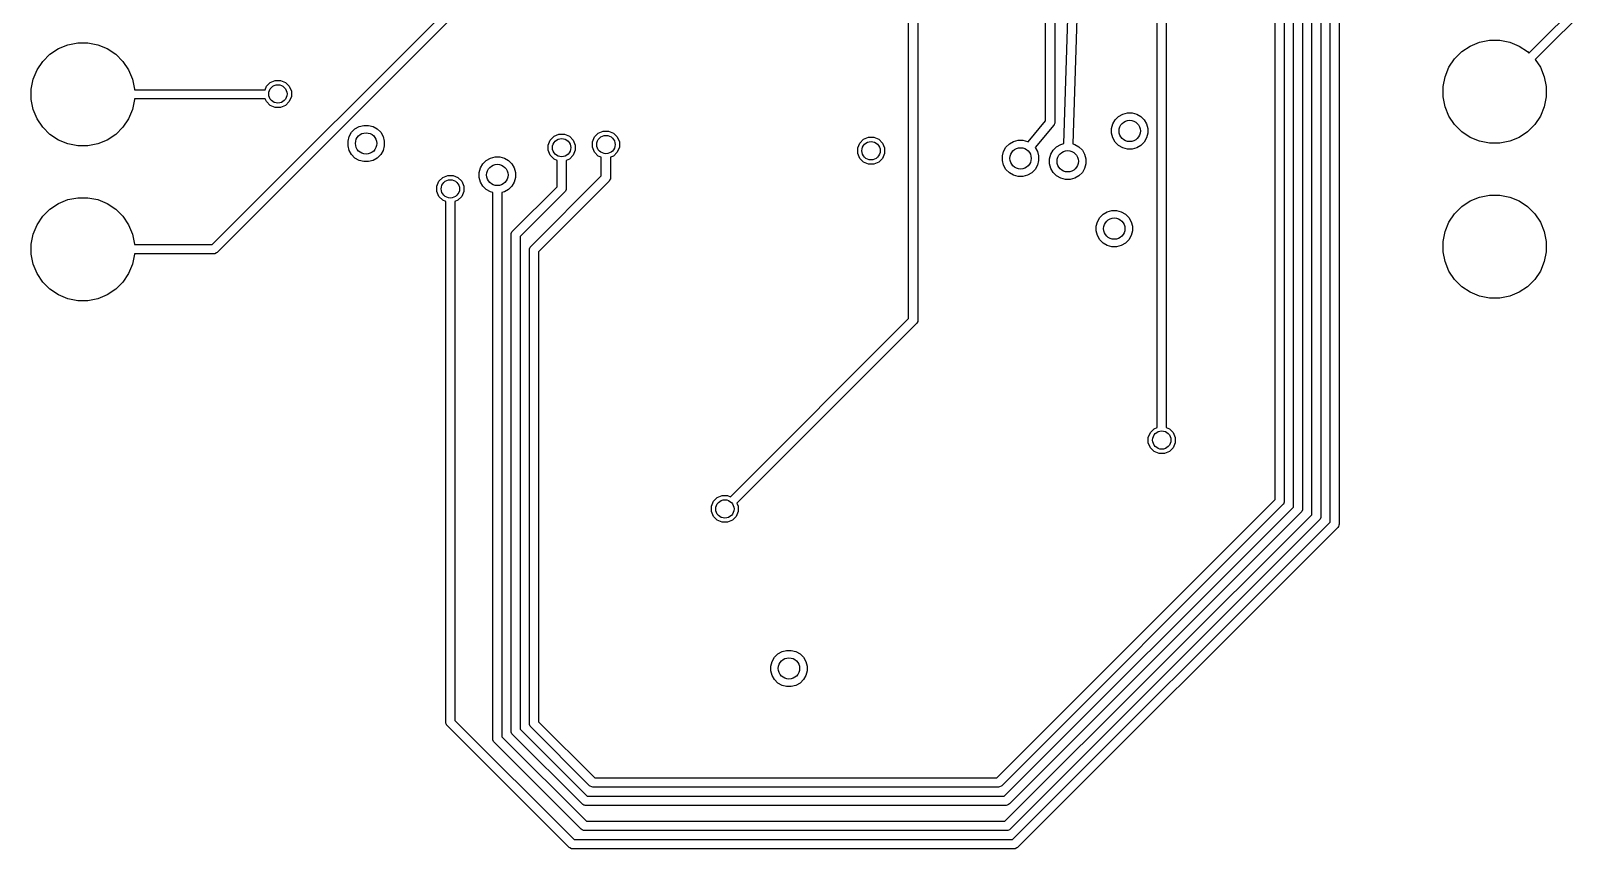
# Model space of a CAD drawing. Header units: inches. Extents: x 5.14 to 6.15, y -4.1 to -1.79.
# Drawn here: x 5.143 to 6.15, y -4.097 to -3.57 of the extents above; entities that cross this region are included whole.
import ezdxf

# ---------------------------------------------------------------- set-up
doc = ezdxf.new("R2010")
doc.units = ezdxf.units.IN
doc.header["$MEASUREMENT"] = 0
doc.layers.add('B.Cu', color=153, linetype='CONTINUOUS', true_color=0x4d7fc4)

msp = doc.modelspace()

# ---------------------------------------------------------------- linework, layer by layer
at = {"layer": 'B.Cu', "linetype": 'CONTINUOUS'}
for p, q in [((5.9813, -3.8866), (5.9813, -3.2495)), ((5.9872, -3.248), (5.9872, -3.8878)), ((5.9577, -3.8768), (5.9577, -3.264)), ((5.9636, -3.2628), (5.9636, -3.878)), ((5.9695, -3.8817), (5.9695, -3.2591)), ((5.9754, -3.2579), (5.9754, -3.8829)), ((5.9459, -3.8719), (5.9459, -3.2689)), ((5.9518, -3.2677), (5.9518, -3.8731)), ((5.7977, -3.6273), (5.7977, -3.3216)), ((5.8036, -3.3227), (5.8036, -3.6283)), ((5.8094, -3.6421), (5.8194, -3.3307)), ((5.8253, -3.3327), (5.8153, -3.6423)), ((5.8697, -3.8254), (5.8697, -3.3464)), ((5.8756, -3.3452), (5.8756, -3.8254)), ((5.7092, -3.7551), (5.7092, -3.3709)), ((5.7151, -3.3697), (5.7151, -3.7563)), ((5.2595, -3.7073), (5.4404, -3.5264)), ((5.4454, -3.5298), (5.2628, -3.7123)), ((6.1097, -3.5836), (6.1453, -3.5479)), ((6.1503, -3.5513), (6.1138, -3.5878)), ((6.0718, -3.5791), (6.0779, -3.5766)), ((6.0779, -3.5766), (6.0843, -3.5753)), ((6.0843, -3.5753), (6.0909, -3.5753)), ((6.0909, -3.5753), (6.0973, -3.5766)), ((6.0973, -3.5766), (6.1034, -3.5791)), ((5.1502, -3.589), (5.1548, -3.5844)), ((5.1548, -3.5844), (5.1603, -3.5807)), ((5.1603, -3.5807), (5.1663, -3.5782)), ((5.1663, -3.5782), (5.1728, -3.577)), ((5.1728, -3.577), (5.1793, -3.577)), ((5.1793, -3.577), (5.1858, -3.5782)), ((5.1858, -3.5782), (5.1918, -3.5807)), ((5.1918, -3.5807), (5.1973, -3.5844)), ((5.1973, -3.5844), (5.2019, -3.589)), ((6.0617, -3.5874), (6.0664, -3.5827)), ((6.0664, -3.5827), (6.0718, -3.5791)), ((6.1034, -3.5791), (6.1088, -3.5827)), ((6.1088, -3.5827), (6.1097, -3.5836)), ((5.144, -3.6005), (5.1465, -3.5945)), ((5.1465, -3.5945), (5.1502, -3.589)), ((5.2019, -3.589), (5.2056, -3.5945)), ((5.2056, -3.5945), (5.2081, -3.6005)), ((6.0556, -3.5989), (6.0581, -3.5928)), ((6.0581, -3.5928), (6.0617, -3.5874)), ((6.1138, -3.5878), (6.1171, -3.5928)), ((6.1171, -3.5928), (6.1196, -3.5989)), ((5.1428, -3.607), (5.144, -3.6005)), ((5.1428, -3.6135), (5.1428, -3.607)), ((5.2081, -3.6005), (5.2094, -3.607)), ((5.2094, -3.607), (5.2094, -3.6073)), ((5.2937, -3.6073), (5.2946, -3.6051)), ((5.2946, -3.6051), (5.2971, -3.6026)), ((5.2971, -3.6026), (5.3003, -3.6013)), ((5.3003, -3.6013), (5.3037, -3.6013)), ((5.3037, -3.6013), (5.3069, -3.6026)), ((5.3069, -3.6026), (5.3094, -3.6051)), ((5.3094, -3.6051), (5.3107, -3.6083)), ((6.0543, -3.6053), (6.0556, -3.5989)), ((6.0543, -3.6119), (6.0543, -3.6053)), ((6.1196, -3.5989), (6.1209, -3.6053)), ((6.1209, -3.6053), (6.1209, -3.6119)), ((5.144, -3.62), (5.1428, -3.6135)), ((5.2094, -3.6135), (5.2081, -3.62)), ((5.2094, -3.6073), (5.2937, -3.6073)), ((5.2939, -3.6132), (5.2094, -3.6132)), ((5.2094, -3.6132), (5.2094, -3.6135)), ((5.2946, -3.6149), (5.2939, -3.6132)), ((5.2971, -3.6174), (5.2946, -3.6149)), ((5.3094, -3.6149), (5.3069, -3.6174)), ((5.3107, -3.6117), (5.3094, -3.6149)), ((5.3107, -3.6083), (5.3107, -3.6117)), ((6.0556, -3.6183), (6.0543, -3.6119)), ((6.1209, -3.6119), (6.1196, -3.6183)), ((5.1465, -3.626), (5.144, -3.62)), ((5.1502, -3.6315), (5.1465, -3.626)), ((5.2056, -3.626), (5.2019, -3.6315)), ((5.2081, -3.62), (5.2056, -3.626)), ((5.3003, -3.6187), (5.2971, -3.6174)), ((5.3037, -3.6187), (5.3003, -3.6187)), ((5.3069, -3.6174), (5.3037, -3.6187)), ((5.8411, -3.6294), (5.8426, -3.6267)), ((5.8426, -3.6267), (5.8448, -3.6245)), ((5.8448, -3.6245), (5.8475, -3.623)), ((5.8475, -3.623), (5.8505, -3.6222)), ((5.8505, -3.6222), (5.8536, -3.6222)), ((5.8536, -3.6222), (5.8565, -3.623)), ((5.8565, -3.623), (5.8592, -3.6245)), ((5.8592, -3.6245), (5.8614, -3.6267)), ((5.8614, -3.6267), (5.8629, -3.6294)), ((6.0581, -3.6244), (6.0556, -3.6183)), ((6.0617, -3.6298), (6.0581, -3.6244)), ((6.1171, -3.6244), (6.1135, -3.6298)), ((6.1196, -3.6183), (6.1171, -3.6244)), ((5.1548, -3.6361), (5.1502, -3.6315)), ((5.1603, -3.6398), (5.1548, -3.6361)), ((5.1973, -3.6361), (5.1918, -3.6398)), ((5.2019, -3.6315), (5.1973, -3.6361)), ((5.3481, -3.6375), (5.3496, -3.6348)), ((5.3496, -3.6348), (5.3518, -3.6326)), ((5.3518, -3.6326), (5.3545, -3.6311)), ((5.3545, -3.6311), (5.3575, -3.6303)), ((5.3575, -3.6303), (5.3605, -3.6303)), ((5.3605, -3.6303), (5.3635, -3.6311)), ((5.3635, -3.6311), (5.3662, -3.6326)), ((5.3662, -3.6326), (5.3684, -3.6348)), ((5.3684, -3.6348), (5.3699, -3.6375)), ((5.4803, -3.6373), (5.4835, -3.636)), ((5.4835, -3.636), (5.487, -3.636)), ((5.487, -3.636), (5.4902, -3.6373)), ((5.5064, -3.6378), (5.5089, -3.6354)), ((5.5089, -3.6354), (5.5121, -3.634)), ((5.5121, -3.634), (5.5155, -3.634)), ((5.5155, -3.634), (5.5187, -3.6354)), ((5.5187, -3.6354), (5.5211, -3.6378)), ((5.7865, -3.6409), (5.7977, -3.6273)), ((5.8029, -3.6302), (5.791, -3.6447)), ((5.8031, -3.63), (5.8029, -3.6302)), ((5.8032, -3.6299), (5.8031, -3.63)), ((5.8031, -3.63), (5.8031, -3.63)), ((5.8033, -3.6297), (5.8032, -3.6299)), ((5.8034, -3.6293), (5.8033, -3.6297)), ((5.8036, -3.6289), (5.8034, -3.6293)), ((5.8036, -3.6283), (5.8036, -3.6286)), ((5.8036, -3.6286), (5.8036, -3.6286)), ((5.8036, -3.6286), (5.8036, -3.6287)), ((5.8036, -3.6287), (5.8036, -3.6289)), ((5.8403, -3.6323), (5.8411, -3.6294)), ((5.8403, -3.6354), (5.8403, -3.6323)), ((5.8411, -3.6384), (5.8403, -3.6354)), ((5.8629, -3.6294), (5.8637, -3.6323)), ((5.8637, -3.6354), (5.8629, -3.6384)), ((5.8637, -3.6323), (5.8637, -3.6354)), ((6.0664, -3.6345), (6.0617, -3.6298)), ((6.0718, -3.6381), (6.0664, -3.6345)), ((6.1088, -3.6345), (6.1034, -3.6381)), ((6.1135, -3.6298), (6.1088, -3.6345)), ((5.1663, -3.6423), (5.1603, -3.6398)), ((5.1728, -3.6436), (5.1663, -3.6423)), ((5.1793, -3.6436), (5.1728, -3.6436)), ((5.1858, -3.6423), (5.1793, -3.6436)), ((5.1918, -3.6398), (5.1858, -3.6423)), ((5.3473, -3.6405), (5.3481, -3.6375)), ((5.3473, -3.6435), (5.3473, -3.6405)), ((5.3481, -3.6465), (5.3473, -3.6435)), ((5.3496, -3.6492), (5.3481, -3.6465)), ((5.3699, -3.6465), (5.3684, -3.6492)), ((5.3699, -3.6375), (5.3707, -3.6405)), ((5.3707, -3.6435), (5.3699, -3.6465)), ((5.3707, -3.6405), (5.3707, -3.6435)), ((5.4765, -3.643), (5.4779, -3.6398)), ((5.4765, -3.6464), (5.4765, -3.643)), ((5.4779, -3.6496), (5.4765, -3.6464)), ((5.4779, -3.6398), (5.4803, -3.6373)), ((5.4902, -3.6373), (5.4926, -3.6398)), ((5.4926, -3.6398), (5.4939, -3.643)), ((5.4939, -3.6464), (5.4926, -3.6496)), ((5.4939, -3.643), (5.4939, -3.6464)), ((5.5051, -3.641), (5.5064, -3.6378)), ((5.5051, -3.6444), (5.5051, -3.641)), ((5.5064, -3.6476), (5.5051, -3.6444)), ((5.5211, -3.6378), (5.5225, -3.641)), ((5.5225, -3.6444), (5.5211, -3.6476)), ((5.5225, -3.641), (5.5225, -3.6444)), ((5.6764, -3.6449), (5.6777, -3.6417)), ((5.6764, -3.6484), (5.6764, -3.6449)), ((5.6777, -3.6417), (5.6801, -3.6393)), ((5.6801, -3.6393), (5.6833, -3.638)), ((5.6833, -3.638), (5.6868, -3.638)), ((5.6868, -3.638), (5.69, -3.6393)), ((5.69, -3.6393), (5.6924, -3.6417)), ((5.6924, -3.6417), (5.6937, -3.6449)), ((5.6937, -3.6449), (5.6937, -3.6484)), ((5.7698, -3.65), (5.7706, -3.6471)), ((5.7706, -3.6471), (5.7721, -3.6444)), ((5.7721, -3.6444), (5.7743, -3.6422)), ((5.7743, -3.6422), (5.777, -3.6407)), ((5.777, -3.6407), (5.78, -3.6399)), ((5.78, -3.6399), (5.783, -3.6399)), ((5.783, -3.6399), (5.786, -3.6407)), ((5.786, -3.6407), (5.7865, -3.6409)), ((5.791, -3.6447), (5.7924, -3.6471)), ((5.7924, -3.6471), (5.7932, -3.65)), ((5.8011, -3.649), (5.8026, -3.6464)), ((5.8026, -3.6464), (5.8048, -3.6442)), ((5.8048, -3.6442), (5.8075, -3.6426)), ((5.8075, -3.6426), (5.8094, -3.6421)), ((5.8153, -3.6423), (5.8165, -3.6426)), ((5.8165, -3.6426), (5.8192, -3.6442)), ((5.8192, -3.6442), (5.8214, -3.6464)), ((5.8214, -3.6464), (5.8229, -3.649)), ((5.8426, -3.6411), (5.8411, -3.6384)), ((5.8448, -3.6433), (5.8426, -3.6411)), ((5.8475, -3.6448), (5.8448, -3.6433)), ((5.8505, -3.6456), (5.8475, -3.6448)), ((5.8536, -3.6456), (5.8505, -3.6456)), ((5.8565, -3.6448), (5.8536, -3.6456)), ((5.8592, -3.6433), (5.8565, -3.6448)), ((5.8614, -3.6411), (5.8592, -3.6433)), ((5.8629, -3.6384), (5.8614, -3.6411)), ((6.0779, -3.6406), (6.0718, -3.6381)), ((6.0843, -3.6419), (6.0779, -3.6406)), ((6.0909, -3.6419), (6.0843, -3.6419)), ((6.0973, -3.6406), (6.0909, -3.6419)), ((6.1034, -3.6381), (6.0973, -3.6406)), ((5.3518, -3.6514), (5.3496, -3.6492)), ((5.3545, -3.6529), (5.3518, -3.6514)), ((5.3575, -3.6537), (5.3545, -3.6529)), ((5.3605, -3.6537), (5.3575, -3.6537)), ((5.3635, -3.6529), (5.3605, -3.6537)), ((5.3662, -3.6514), (5.3635, -3.6529)), ((5.3684, -3.6492), (5.3662, -3.6514)), ((5.4328, -3.6578), (5.4344, -3.6552)), ((5.4344, -3.6552), (5.4365, -3.653)), ((5.4365, -3.653), (5.4392, -3.6514)), ((5.4392, -3.6514), (5.4422, -3.6506)), ((5.4422, -3.6506), (5.4453, -3.6506)), ((5.4453, -3.6506), (5.4483, -3.6514)), ((5.4483, -3.6514), (5.4509, -3.653)), ((5.4509, -3.653), (5.4531, -3.6552)), ((5.4531, -3.6552), (5.4546, -3.6578)), ((5.4803, -3.6521), (5.4779, -3.6496)), ((5.4823, -3.6529), (5.4803, -3.6521)), ((5.4823, -3.6699), (5.4823, -3.6529)), ((5.4902, -3.6521), (5.4882, -3.6529)), ((5.4882, -3.6529), (5.4882, -3.6711)), ((5.4926, -3.6496), (5.4902, -3.6521)), ((5.5089, -3.6501), (5.5064, -3.6476)), ((5.5108, -3.6509), (5.5089, -3.6501)), ((5.5108, -3.663), (5.5108, -3.6509)), ((5.5187, -3.6501), (5.5167, -3.6509)), ((5.5167, -3.6509), (5.5167, -3.6642)), ((5.5211, -3.6476), (5.5187, -3.6501)), ((5.6777, -3.6516), (5.6764, -3.6484)), ((5.6801, -3.654), (5.6777, -3.6516)), ((5.6833, -3.6553), (5.6801, -3.654)), ((5.6868, -3.6553), (5.6833, -3.6553)), ((5.69, -3.654), (5.6868, -3.6553)), ((5.6924, -3.6516), (5.69, -3.654)), ((5.6937, -3.6484), (5.6924, -3.6516)), ((5.7698, -3.6531), (5.7698, -3.65)), ((5.7706, -3.6561), (5.7698, -3.6531)), ((5.7721, -3.6588), (5.7706, -3.6561)), ((5.7924, -3.6561), (5.7909, -3.6588)), ((5.7932, -3.6531), (5.7924, -3.6561)), ((5.7932, -3.65), (5.7932, -3.6531)), ((5.8003, -3.652), (5.8011, -3.649)), ((5.8003, -3.6551), (5.8003, -3.652)), ((5.8011, -3.6581), (5.8003, -3.6551)), ((5.8229, -3.649), (5.8237, -3.652)), ((5.8237, -3.6551), (5.8229, -3.6581)), ((5.8237, -3.652), (5.8237, -3.6551)), ((5.4047, -3.6695), (5.406, -3.6663)), ((5.406, -3.6663), (5.4085, -3.6639)), ((5.4085, -3.6639), (5.4117, -3.6626)), ((5.4117, -3.6626), (5.4151, -3.6626)), ((5.4151, -3.6626), (5.4183, -3.6639)), ((5.4183, -3.6639), (5.4208, -3.6663)), ((5.4208, -3.6663), (5.4221, -3.6695)), ((5.432, -3.6608), (5.4328, -3.6578)), ((5.432, -3.6639), (5.432, -3.6608)), ((5.4328, -3.6669), (5.432, -3.6639)), ((5.4344, -3.6695), (5.4328, -3.6669)), ((5.4546, -3.6669), (5.4531, -3.6695)), ((5.4546, -3.6578), (5.4554, -3.6608)), ((5.4554, -3.6639), (5.4546, -3.6669)), ((5.4554, -3.6608), (5.4554, -3.6639)), ((5.4653, -3.7085), (5.5108, -3.663)), ((5.5159, -3.6663), (5.4703, -3.7119)), ((5.5162, -3.6658), (5.5159, -3.6663)), ((5.5167, -3.6648), (5.5162, -3.6658)), ((5.5167, -3.6642), (5.5167, -3.6648)), ((5.7743, -3.6609), (5.7721, -3.6588)), ((5.777, -3.6625), (5.7743, -3.6609)), ((5.78, -3.6633), (5.777, -3.6625)), ((5.783, -3.6633), (5.78, -3.6633)), ((5.786, -3.6625), (5.783, -3.6633)), ((5.7887, -3.6609), (5.786, -3.6625)), ((5.7909, -3.6588), (5.7887, -3.6609)), ((5.8026, -3.6607), (5.8011, -3.6581)), ((5.8048, -3.6629), (5.8026, -3.6607)), ((5.8075, -3.6645), (5.8048, -3.6629)), ((5.8105, -3.6653), (5.8075, -3.6645)), ((5.8135, -3.6653), (5.8105, -3.6653)), ((5.8165, -3.6645), (5.8135, -3.6653)), ((5.8192, -3.6629), (5.8165, -3.6645)), ((5.8214, -3.6607), (5.8192, -3.6629)), ((5.8229, -3.6581), (5.8214, -3.6607)), ((5.1663, -3.6782), (5.1728, -3.677)), ((5.1728, -3.677), (5.1793, -3.677)), ((5.1793, -3.677), (5.1858, -3.6782)), ((5.4047, -3.673), (5.4047, -3.6695)), ((5.406, -3.6762), (5.4047, -3.673)), ((5.4085, -3.6786), (5.406, -3.6762)), ((5.4208, -3.6762), (5.4183, -3.6786)), ((5.4221, -3.673), (5.4208, -3.6762)), ((5.4221, -3.6695), (5.4221, -3.673)), ((5.4365, -3.6717), (5.4344, -3.6695)), ((5.4392, -3.6733), (5.4365, -3.6717)), ((5.4408, -3.6737), (5.4392, -3.6733)), ((5.4408, -4.0264), (5.4408, -3.6737)), ((5.4483, -3.6733), (5.4467, -3.6737)), ((5.4467, -3.6737), (5.4467, -4.0252)), ((5.4509, -3.6717), (5.4483, -3.6733)), ((5.4531, -3.6695), (5.4509, -3.6717)), ((5.4535, -3.6987), (5.4823, -3.6699)), ((5.4873, -3.6732), (5.4585, -3.702)), ((5.4877, -3.6727), (5.4873, -3.6732)), ((5.4881, -3.6717), (5.4877, -3.6727)), ((5.4882, -3.6711), (5.4881, -3.6717)), ((6.0718, -3.6791), (6.0779, -3.6766)), ((6.0779, -3.6766), (6.0843, -3.6753)), ((6.0843, -3.6753), (6.0909, -3.6753)), ((6.0909, -3.6753), (6.0973, -3.6766)), ((6.0973, -3.6766), (6.1034, -3.6791)), ((5.1502, -3.689), (5.1548, -3.6844)), ((5.1548, -3.6844), (5.1603, -3.6807)), ((5.1603, -3.6807), (5.1663, -3.6782)), ((5.1858, -3.6782), (5.1918, -3.6807)), ((5.1918, -3.6807), (5.1973, -3.6844)), ((5.1973, -3.6844), (5.2019, -3.689)), ((5.4104, -3.6794), (5.4085, -3.6786)), ((5.4104, -4.0157), (5.4104, -3.6794)), ((5.4183, -3.6786), (5.4163, -3.6794)), ((5.4163, -3.6794), (5.4163, -4.0145)), ((5.8326, -3.6898), (5.8348, -3.6876)), ((5.8348, -3.6876), (5.8375, -3.6861)), ((5.8375, -3.6861), (5.8405, -3.6853)), ((5.8405, -3.6853), (5.8435, -3.6853)), ((5.8435, -3.6853), (5.8465, -3.6861)), ((5.8465, -3.6861), (5.8492, -3.6876)), ((5.8492, -3.6876), (5.8514, -3.6898)), ((6.0581, -3.6928), (6.0617, -3.6874)), ((6.0617, -3.6874), (6.0664, -3.6827)), ((6.0664, -3.6827), (6.0718, -3.6791)), ((6.1034, -3.6791), (6.1088, -3.6827)), ((6.1088, -3.6827), (6.1135, -3.6874)), ((6.1135, -3.6874), (6.1171, -3.6928)), ((5.144, -3.7005), (5.1465, -3.6945)), ((5.1465, -3.6945), (5.1502, -3.689)), ((5.2019, -3.689), (5.2056, -3.6945)), ((5.2056, -3.6945), (5.2081, -3.7005)), ((5.8303, -3.6955), (5.8311, -3.6925)), ((5.8303, -3.6985), (5.8303, -3.6955)), ((5.8311, -3.6925), (5.8326, -3.6898)), ((5.8514, -3.6898), (5.8529, -3.6925)), ((5.8529, -3.6925), (5.8537, -3.6955)), ((5.8537, -3.6955), (5.8537, -3.6985)), ((6.0556, -3.6989), (6.0581, -3.6928)), ((6.1171, -3.6928), (6.1196, -3.6989)), ((5.1428, -3.707), (5.144, -3.7005)), ((5.1428, -3.7135), (5.1428, -3.707)), ((5.2081, -3.7005), (5.2094, -3.707)), ((5.2094, -3.707), (5.2094, -3.7073)), ((5.2094, -3.7073), (5.2595, -3.7073)), ((5.4526, -3.7002), (5.4531, -3.6991)), ((5.4526, -3.7008), (5.4526, -3.7002)), ((5.4526, -4.0215), (5.4526, -3.7008)), ((5.4531, -3.6991), (5.4535, -3.6987)), ((5.4585, -3.702), (5.4585, -4.0203)), ((5.8311, -3.7015), (5.8303, -3.6985)), ((5.8326, -3.7042), (5.8311, -3.7015)), ((5.8348, -3.7064), (5.8326, -3.7042)), ((5.8375, -3.7079), (5.8348, -3.7064)), ((5.8492, -3.7064), (5.8465, -3.7079)), ((5.8514, -3.7042), (5.8492, -3.7064)), ((5.8529, -3.7015), (5.8514, -3.7042)), ((5.8537, -3.6985), (5.8529, -3.7015)), ((6.0543, -3.7053), (6.0556, -3.6989)), ((6.0543, -3.7119), (6.0543, -3.7053)), ((6.1196, -3.6989), (6.1209, -3.7053)), ((6.1209, -3.7053), (6.1209, -3.7119)), ((5.144, -3.72), (5.1428, -3.7135)), ((5.2094, -3.7135), (5.2081, -3.72)), ((5.2607, -3.7132), (5.2094, -3.7132)), ((5.2094, -3.7132), (5.2094, -3.7135)), ((5.2613, -3.7132), (5.2607, -3.7132)), ((5.2624, -3.7127), (5.2613, -3.7132)), ((5.2628, -3.7123), (5.2624, -3.7127)), ((5.4644, -3.7106), (5.4645, -3.7101)), ((5.4644, -4.0166), (5.4644, -3.7106)), ((5.4645, -3.7101), (5.4649, -3.709)), ((5.4649, -3.709), (5.4653, -3.7085)), ((5.4703, -3.7119), (5.4703, -4.0154)), ((5.8405, -3.7087), (5.8375, -3.7079)), ((5.8435, -3.7087), (5.8405, -3.7087)), ((5.8465, -3.7079), (5.8435, -3.7087)), ((6.0556, -3.7183), (6.0543, -3.7119)), ((6.1209, -3.7119), (6.1196, -3.7183)), ((5.1465, -3.726), (5.144, -3.72)), ((5.1502, -3.7315), (5.1465, -3.726)), ((5.2056, -3.726), (5.2019, -3.7315)), ((5.2081, -3.72), (5.2056, -3.726)), ((6.0581, -3.7244), (6.0556, -3.7183)), ((6.0617, -3.7298), (6.0581, -3.7244)), ((6.1171, -3.7244), (6.1135, -3.7298)), ((6.1196, -3.7183), (6.1171, -3.7244)), ((5.1548, -3.7361), (5.1502, -3.7315)), ((5.1603, -3.7398), (5.1548, -3.7361)), ((5.1973, -3.7361), (5.1918, -3.7398)), ((5.2019, -3.7315), (5.1973, -3.7361)), ((6.0664, -3.7345), (6.0617, -3.7298)), ((6.0718, -3.7381), (6.0664, -3.7345)), ((6.1088, -3.7345), (6.1034, -3.7381)), ((6.1135, -3.7298), (6.1088, -3.7345)), ((5.1663, -3.7423), (5.1603, -3.7398)), ((5.1728, -3.7436), (5.1663, -3.7423)), ((5.1793, -3.7436), (5.1728, -3.7436)), ((5.1858, -3.7423), (5.1793, -3.7436)), ((5.1918, -3.7398), (5.1858, -3.7423)), ((6.0779, -3.7406), (6.0718, -3.7381)), ((6.0843, -3.7419), (6.0779, -3.7406)), ((6.0909, -3.7419), (6.0843, -3.7419)), ((6.0973, -3.7406), (6.0909, -3.7419)), ((6.1034, -3.7381), (6.0973, -3.7406)), ((5.5942, -3.8701), (5.7092, -3.7551)), ((5.7146, -3.758), (5.7142, -3.7584)), ((5.7151, -3.7569), (5.7146, -3.758)), ((5.7151, -3.7563), (5.7151, -3.7569)), ((5.7142, -3.7584), (5.5984, -3.8743)), ((5.864, -3.8318), (5.8653, -3.8286)), ((5.8653, -3.8286), (5.8678, -3.8262)), ((5.8678, -3.8262), (5.8697, -3.8254)), ((5.8756, -3.8254), (5.8776, -3.8262)), ((5.8776, -3.8262), (5.8801, -3.8286)), ((5.8801, -3.8286), (5.8814, -3.8318)), ((5.864, -3.8353), (5.864, -3.8318)), ((5.8653, -3.8385), (5.864, -3.8353)), ((5.8678, -3.8409), (5.8653, -3.8385)), ((5.8801, -3.8385), (5.8776, -3.8409)), ((5.8814, -3.8353), (5.8801, -3.8385)), ((5.8814, -3.8318), (5.8814, -3.8353)), ((5.871, -3.8422), (5.8678, -3.8409)), ((5.8744, -3.8422), (5.871, -3.8422)), ((5.8776, -3.8409), (5.8744, -3.8422)), ((5.5819, -3.8762), (5.5832, -3.873)), ((5.5819, -3.8797), (5.5819, -3.8762)), ((5.5832, -3.873), (5.5856, -3.8706)), ((5.5856, -3.8706), (5.5888, -3.8693)), ((5.5888, -3.8693), (5.5923, -3.8693)), ((5.5923, -3.8693), (5.5942, -3.8701)), ((5.5984, -3.8743), (5.5992, -3.8762)), ((5.5992, -3.8762), (5.5992, -3.8797)), ((5.7661, -4.0517), (5.9459, -3.8719)), ((5.9509, -3.8752), (5.7694, -4.0567)), ((5.771, -4.0635), (5.9577, -3.8768)), ((5.9513, -3.8748), (5.9509, -3.8752)), ((5.9517, -3.8737), (5.9513, -3.8748)), ((5.9518, -3.8731), (5.9517, -3.8737)), ((5.9635, -3.8786), (5.9631, -3.8797)), ((5.9636, -3.878), (5.9635, -3.8786)), ((5.5832, -3.8829), (5.5819, -3.8797)), ((5.5856, -3.8853), (5.5832, -3.8829)), ((5.5888, -3.8866), (5.5856, -3.8853)), ((5.5923, -3.8866), (5.5888, -3.8866)), ((5.5955, -3.8853), (5.5923, -3.8866)), ((5.5979, -3.8829), (5.5955, -3.8853)), ((5.5992, -3.8797), (5.5979, -3.8829)), ((5.7714, -4.0797), (5.9695, -3.8817)), ((5.9627, -3.8801), (5.7743, -4.0685)), ((5.9745, -3.885), (5.7748, -4.0848)), ((5.7763, -4.0915), (5.9813, -3.8866)), ((5.9631, -3.8797), (5.9627, -3.8801)), ((5.9749, -3.8845), (5.9745, -3.885)), ((5.9753, -3.8835), (5.9749, -3.8845)), ((5.9754, -3.8829), (5.9753, -3.8835)), ((5.9871, -3.8884), (5.9867, -3.8894)), ((5.9872, -3.8878), (5.9871, -3.8884)), ((5.9863, -3.8899), (5.7796, -4.0966)), ((5.9867, -3.8894), (5.9863, -3.8899)), ((5.6275, -3.9701), (5.6305, -3.9693)), ((5.6305, -3.9693), (5.6335, -3.9693)), ((5.6335, -3.9693), (5.6365, -3.9701)), ((5.6203, -3.9795), (5.6211, -3.9765)), ((5.6203, -3.9825), (5.6203, -3.9795)), ((5.6211, -3.9765), (5.6226, -3.9738)), ((5.6226, -3.9738), (5.6248, -3.9716)), ((5.6248, -3.9716), (5.6275, -3.9701)), ((5.6365, -3.9701), (5.6392, -3.9716)), ((5.6392, -3.9716), (5.6414, -3.9738)), ((5.6414, -3.9738), (5.6429, -3.9765)), ((5.6429, -3.9765), (5.6437, -3.9795)), ((5.6437, -3.9795), (5.6437, -3.9825)), ((5.6211, -3.9855), (5.6203, -3.9825)), ((5.6226, -3.9882), (5.6211, -3.9855)), ((5.6248, -3.9904), (5.6226, -3.9882)), ((5.6414, -3.9882), (5.6392, -3.9904)), ((5.6429, -3.9855), (5.6414, -3.9882)), ((5.6437, -3.9825), (5.6429, -3.9855)), ((5.6275, -3.9919), (5.6248, -3.9904)), ((5.6305, -3.9927), (5.6275, -3.9919)), ((5.6335, -3.9927), (5.6305, -3.9927)), ((5.6365, -3.9919), (5.6335, -3.9927)), ((5.6392, -3.9904), (5.6365, -3.9919)), ((5.4105, -4.0163), (5.4104, -4.0157)), ((5.4109, -4.0172), (5.4105, -4.0163)), ((5.4109, -4.0174), (5.4109, -4.0172)), ((5.4113, -4.0178), (5.4109, -4.0174)), ((5.49, -4.0966), (5.4113, -4.0178)), ((5.4163, -4.0145), (5.4933, -4.0915)), ((5.4645, -4.0172), (5.4644, -4.0166)), ((5.4649, -4.0182), (5.4645, -4.0172)), ((5.4649, -4.0183), (5.4649, -4.0182)), ((5.4653, -4.0187), (5.4649, -4.0183)), ((5.5033, -4.0567), (5.4653, -4.0187)), ((5.4703, -4.0154), (5.5066, -4.0517)), ((5.4408, -4.027), (5.4408, -4.0264)), ((5.4413, -4.0281), (5.4408, -4.027)), ((5.4416, -4.0285), (5.4413, -4.0281)), ((5.4979, -4.0848), (5.4416, -4.0285)), ((5.4467, -4.0252), (5.5012, -4.0797)), ((5.4526, -4.0221), (5.4526, -4.0215)), ((5.4531, -4.0232), (5.4526, -4.0221)), ((5.4535, -4.0236), (5.4531, -4.0232)), ((5.4984, -4.0685), (5.4535, -4.0236)), ((5.4585, -4.0203), (5.5017, -4.0635)), ((5.5037, -4.0571), (5.5033, -4.0567)), ((5.5048, -4.0575), (5.5037, -4.0571)), ((5.5054, -4.0576), (5.5048, -4.0575)), ((5.7673, -4.0576), (5.5054, -4.0576)), ((5.5066, -4.0517), (5.7661, -4.0517)), ((5.7679, -4.0575), (5.7673, -4.0576)), ((5.7689, -4.0571), (5.7679, -4.0575)), ((5.7694, -4.0567), (5.7689, -4.0571)), ((5.4988, -4.0689), (5.4984, -4.0685)), ((5.4995, -4.0692), (5.4988, -4.0689)), ((5.4999, -4.0693), (5.4995, -4.0692)), ((5.5005, -4.0694), (5.4999, -4.0693)), ((5.7722, -4.0694), (5.5005, -4.0694)), ((5.5017, -4.0635), (5.771, -4.0635)), ((5.7728, -4.0693), (5.7722, -4.0694)), ((5.7738, -4.0689), (5.7728, -4.0693)), ((5.7743, -4.0685), (5.7738, -4.0689)), ((5.5012, -4.0797), (5.7714, -4.0797)), ((5.4984, -4.0851), (5.4979, -4.0848)), ((5.4994, -4.0856), (5.4984, -4.0851)), ((5.5, -4.0856), (5.4994, -4.0856)), ((5.7727, -4.0856), (5.5, -4.0856)), ((5.7732, -4.0856), (5.7727, -4.0856)), ((5.7743, -4.0851), (5.7732, -4.0856)), ((5.7748, -4.0848), (5.7743, -4.0851)), ((5.4905, -4.0969), (5.49, -4.0966)), ((5.4915, -4.0974), (5.4905, -4.0969)), ((5.4921, -4.0974), (5.4915, -4.0974)), ((5.7776, -4.0974), (5.4921, -4.0974)), ((5.4933, -4.0915), (5.7763, -4.0915)), ((5.7781, -4.0974), (5.7776, -4.0974)), ((5.7792, -4.0969), (5.7781, -4.0974)), ((5.7796, -4.0966), (5.7792, -4.0969))]:
    msp.add_line(p, q, dxfattribs=at)
at = {"layer": 'B.Cu'}
for centre, radius in [((5.302, -3.61), 0.00591), ((5.852, -3.6339), 0.00689), ((5.359, -3.642), 0.00689), ((5.5138, -3.6427), 0.00591), ((5.4852, -3.6447), 0.00591), ((5.685, -3.6467), 0.00591), ((5.7815, -3.6516), 0.00689), ((5.812, -3.6535), 0.00689), ((5.4437, -3.6623), 0.00689), ((5.4134, -3.6713), 0.00591), ((5.842, -3.697), 0.00689), ((5.8727, -3.8335), 0.00591), ((5.5906, -3.878), 0.00591), ((5.632, -3.981), 0.00689)]:
    msp.add_circle(centre, radius, dxfattribs=at)

doc.saveas('drawing.dxf')
